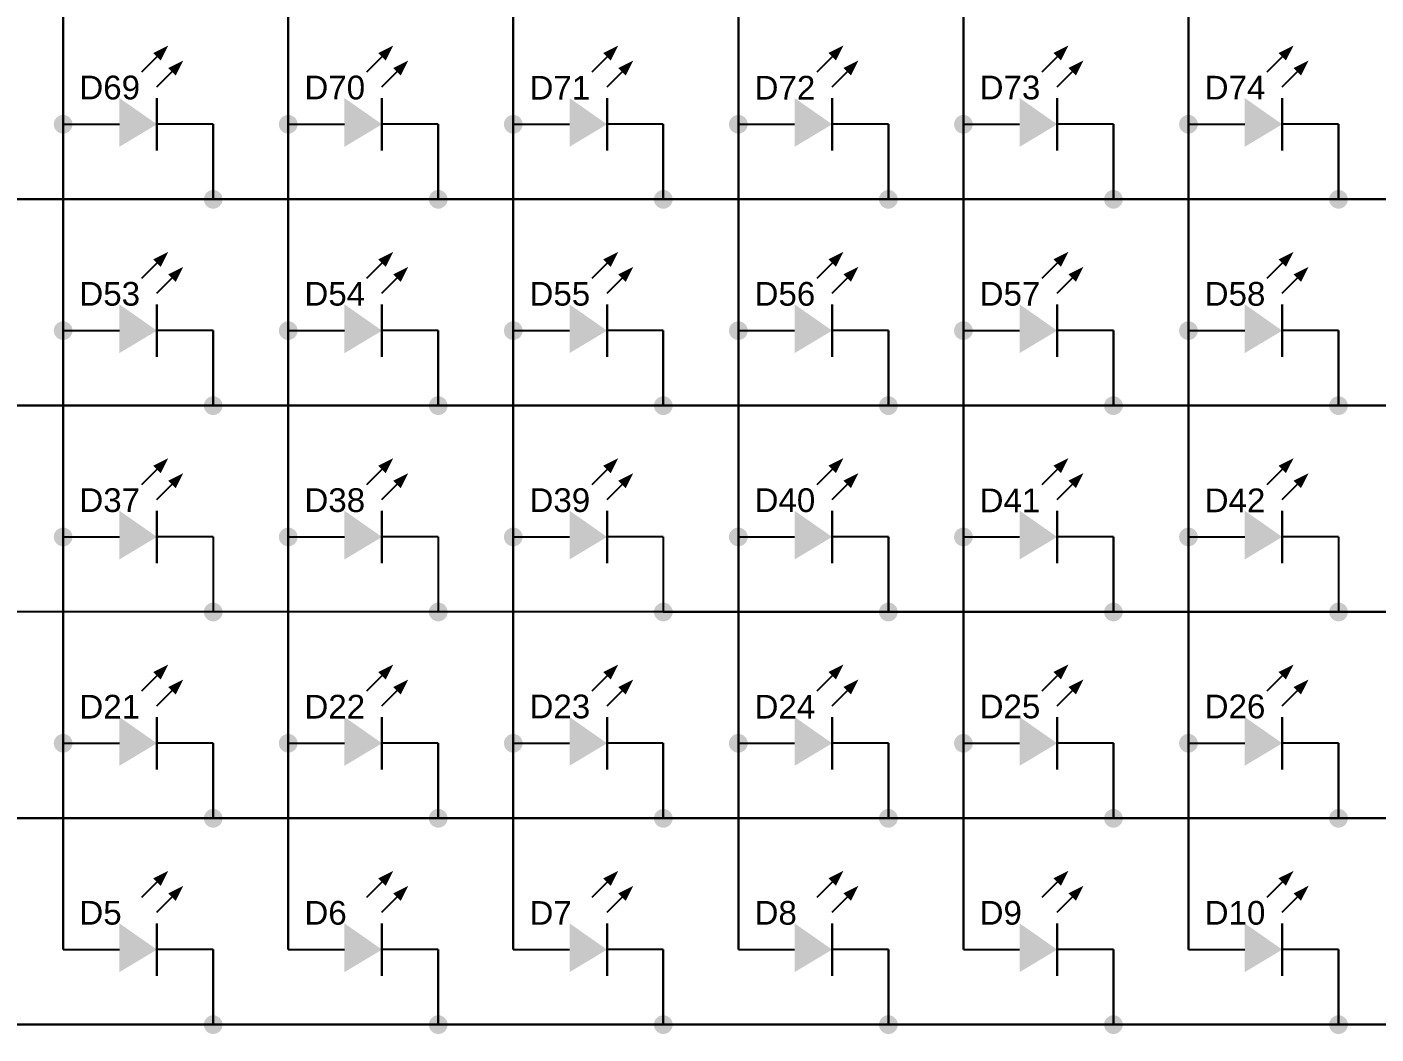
# Model space of a CAD drawing. Header units: millimetres. Extents: x -366 to 289, y -244 to 75.
# Drawn here: x 163.55 to 212.18, y -119.07 to -82.78 of the extents above; entities that cross this region are included whole.
import ezdxf

# ---------------------------------------------------------------- set-up
doc = ezdxf.new("R2010")
doc.units = ezdxf.units.MM
doc.header["$MEASUREMENT"] = 0
doc.layers.add('PDF2_几何图形', color=5, linetype='Continuous')
doc.layers.add('PDF2_实体填充', color=5, linetype='Continuous')
doc.layers.add('PDF2_文字', color=7, linetype='Continuous', true_color=0x000080)
doc.styles.add('PDF Arial', font='arial.ttf')

msp = doc.modelspace()

# ---------------------------------------------------------------- hatches: boundary and pattern name
at = {"layer": 'PDF2_实体填充', "transparency": 33554559}
for points in [[(165.194, -86.283, 0.4125), (164.856, -85.945), (164.856, -85.945, 0.412499), (164.518, -86.283), (164.518, -86.283, 0.412499), (164.856, -86.621), (164.856, -86.621, 0.4125)], [(173.306, -86.283, 0.412499), (172.968, -85.945), (172.968, -85.945, 0.412495), (172.63, -86.283), (172.63, -86.283, 0.412495), (172.968, -86.621), (172.968, -86.621, 0.412499)], [(181.418, -86.283, 0.412501), (181.08, -85.945), (181.08, -85.945, 0.412499), (180.742, -86.283), (180.742, -86.283, 0.412499), (181.08, -86.621), (181.08, -86.621, 0.412501)], [(189.53, -86.283, 0.412499), (189.192, -85.945), (189.192, -85.945, 0.412499), (188.854, -86.283), (188.854, -86.283, 0.412499), (189.192, -86.621), (189.192, -86.621, 0.412499)], [(197.642, -86.283, 0.412499), (197.304, -85.945), (197.304, -85.945, 0.412502), (196.966, -86.283), (196.966, -86.283, 0.412502), (197.304, -86.621), (197.304, -86.621, 0.412499)], [(205.754, -86.283, 0.412501), (205.416, -85.945), (205.416, -85.945, 0.412499), (205.078, -86.283), (205.078, -86.283, 0.412499), (205.416, -86.621), (205.416, -86.621, 0.412501)], [(170.602, -88.987, 0.412499), (170.264, -88.649), (170.264, -88.649, 0.412502), (169.926, -88.987), (169.926, -88.987, 0.412498), (170.264, -89.325), (170.264, -89.325, 0.412495)], [(178.714, -88.987, 0.412501), (178.376, -88.649), (178.376, -88.649, 0.412499), (178.038, -88.987), (178.038, -88.987, 0.412495), (178.376, -89.325), (178.376, -89.325, 0.412498)], [(186.826, -88.987, 0.412499), (186.488, -88.649), (186.488, -88.649, 0.412495), (186.15, -88.987), (186.15, -88.987, 0.412492), (186.488, -89.325), (186.488, -89.325, 0.412495)], [(194.938, -88.987, 0.412501), (194.6, -88.649), (194.6, -88.649, 0.412499), (194.262, -88.987), (194.262, -88.987, 0.412495), (194.6, -89.325), (194.6, -89.325, 0.412498)], [(203.05, -88.987, 0.412499), (202.712, -88.649), (202.712, -88.649, 0.412499), (202.374, -88.987), (202.374, -88.987, 0.412495), (202.712, -89.325), (202.712, -89.325, 0.412495)], [(211.162, -88.987, 0.412499), (210.824, -88.649), (210.824, -88.649, 0.412502), (210.486, -88.987), (210.486, -88.987, 0.412498), (210.824, -89.325), (210.824, -89.325, 0.412495)], [(165.194, -93.719, 0.412503), (164.856, -93.381), (164.856, -93.381, 0.412502), (164.518, -93.719), (164.518, -93.719, 0.412499), (164.856, -94.057), (164.856, -94.057, 0.4125)], [(173.306, -93.719, 0.412501), (172.968, -93.381), (172.968, -93.381, 0.412498), (172.63, -93.719), (172.63, -93.719, 0.412495), (172.968, -94.057), (172.968, -94.057, 0.412499)], [(181.418, -93.719, 0.412504), (181.08, -93.381), (181.08, -93.381, 0.412502), (180.742, -93.719), (180.742, -93.719, 0.412499), (181.08, -94.057), (181.08, -94.057, 0.412502)], [(189.53, -93.719, 0.412501), (189.192, -93.381), (189.192, -93.381, 0.412501), (188.854, -93.719), (188.854, -93.719, 0.412499), (189.192, -94.057), (189.192, -94.057, 0.412499)], [(197.642, -93.719, 0.412501), (197.304, -93.381), (197.304, -93.381, 0.412504), (196.966, -93.719), (196.966, -93.719, 0.412502), (197.304, -94.057), (197.304, -94.057, 0.412499)], [(205.754, -93.719, 0.412504), (205.416, -93.381), (205.416, -93.381, 0.412502), (205.078, -93.719), (205.078, -93.719, 0.412499), (205.416, -94.057), (205.416, -94.057, 0.412502)], [(170.602, -96.423, 0.412499), (170.264, -96.085), (170.264, -96.085, 0.412502), (169.926, -96.423), (169.926, -96.423, 0.412502), (170.264, -96.761), (170.264, -96.761, 0.412499)], [(178.714, -96.423, 0.412501), (178.376, -96.085), (178.376, -96.085, 0.412499), (178.038, -96.423), (178.038, -96.423, 0.412499), (178.376, -96.761), (178.376, -96.761, 0.412501)], [(186.826, -96.423, 0.412499), (186.488, -96.085), (186.488, -96.085, 0.412495), (186.15, -96.423), (186.15, -96.423, 0.412495), (186.488, -96.761), (186.488, -96.761, 0.412499)], [(194.938, -96.423, 0.412501), (194.6, -96.085), (194.6, -96.085, 0.412499), (194.262, -96.423), (194.262, -96.423, 0.412499), (194.6, -96.761), (194.6, -96.761, 0.412501)], [(203.05, -96.423, 0.412499), (202.712, -96.085), (202.712, -96.085, 0.412499), (202.374, -96.423), (202.374, -96.423, 0.412499), (202.712, -96.761), (202.712, -96.761, 0.412499)], [(211.162, -96.423, 0.412499), (210.824, -96.085), (210.824, -96.085, 0.412502), (210.486, -96.423), (210.486, -96.423, 0.412502), (210.824, -96.761), (210.824, -96.761, 0.412499)], [(165.194, -101.155, 0.412503), (164.856, -100.817), (164.856, -100.817, 0.412502), (164.518, -101.155), (164.518, -101.155, 0.412499), (164.856, -101.493), (164.856, -101.493, 0.4125)], [(173.306, -101.155, 0.412501), (172.968, -100.817), (172.968, -100.817, 0.412498), (172.63, -101.155), (172.63, -101.155, 0.412495), (172.968, -101.493), (172.968, -101.493, 0.412499)], [(181.418, -101.155, 0.412504), (181.08, -100.817), (181.08, -100.817, 0.412502), (180.742, -101.155), (180.742, -101.155, 0.412499), (181.08, -101.493), (181.08, -101.493, 0.412502)], [(189.53, -101.155, 0.412501), (189.192, -100.817), (189.192, -100.817, 0.412501), (188.854, -101.155), (188.854, -101.155, 0.412499), (189.192, -101.493), (189.192, -101.493, 0.412499)], [(197.642, -101.155, 0.412501), (197.304, -100.817), (197.304, -100.817, 0.412504), (196.966, -101.155), (196.966, -101.155, 0.412502), (197.304, -101.493), (197.304, -101.493, 0.412499)], [(205.754, -101.155, 0.412504), (205.416, -100.817), (205.416, -100.817, 0.412502), (205.078, -101.155), (205.078, -101.155, 0.412499), (205.416, -101.493), (205.416, -101.493, 0.412502)], [(170.602, -103.859, 0.412501), (170.264, -103.521), (170.264, -103.521, 0.412504), (169.926, -103.859), (169.926, -103.859, 0.412502), (170.264, -104.197), (170.264, -104.197, 0.412499)], [(178.714, -103.859, 0.412504), (178.376, -103.521), (178.376, -103.521, 0.412502), (178.038, -103.859), (178.038, -103.859, 0.412499), (178.376, -104.197), (178.376, -104.197, 0.412502)], [(186.826, -103.859, 0.412501), (186.488, -103.521), (186.488, -103.521, 0.412498), (186.15, -103.859), (186.15, -103.859, 0.412495), (186.488, -104.197), (186.488, -104.197, 0.412499)], [(194.938, -103.859, 0.412504), (194.6, -103.521), (194.6, -103.521, 0.412502), (194.262, -103.859), (194.262, -103.859, 0.412499), (194.6, -104.197), (194.6, -104.197, 0.412502)], [(203.05, -103.859, 0.412501), (202.712, -103.521), (202.712, -103.521, 0.412501), (202.374, -103.859), (202.374, -103.859, 0.412499), (202.712, -104.197), (202.712, -104.197, 0.412499)], [(211.162, -103.859, 0.412501), (210.824, -103.521), (210.824, -103.521, 0.412504), (210.486, -103.859), (210.486, -103.859, 0.412502), (210.824, -104.197), (210.824, -104.197, 0.412499)], [(165.194, -108.591, 0.4125), (164.856, -108.253), (164.856, -108.253, 0.412499), (164.518, -108.591), (164.518, -108.591, 0.412502), (164.856, -108.929), (164.856, -108.929, 0.412503)], [(173.306, -108.591, 0.412499), (172.968, -108.253), (172.968, -108.253, 0.412495), (172.63, -108.591), (172.63, -108.591, 0.412498), (172.968, -108.929), (172.968, -108.929, 0.412502)], [(181.418, -108.591, 0.412501), (181.08, -108.253), (181.08, -108.253, 0.412499), (180.742, -108.591), (180.742, -108.591, 0.412502), (181.08, -108.929), (181.08, -108.929, 0.412504)], [(189.53, -108.591, 0.412499), (189.192, -108.253), (189.192, -108.253, 0.412499), (188.854, -108.591), (188.854, -108.591, 0.412502), (189.192, -108.929), (189.192, -108.929, 0.412502)], [(197.642, -108.591, 0.412499), (197.304, -108.253), (197.304, -108.253, 0.412502), (196.966, -108.591), (196.966, -108.591, 0.412505), (197.304, -108.929), (197.304, -108.929, 0.412502)], [(205.754, -108.591, 0.412501), (205.416, -108.253), (205.416, -108.253, 0.412499), (205.078, -108.591), (205.078, -108.591, 0.412502), (205.416, -108.929), (205.416, -108.929, 0.412504)], [(170.602, -111.295, 0.4125), (170.264, -110.957), (170.264, -110.957, 0.412503), (169.926, -111.295), (169.926, -111.295, 0.412503), (170.264, -111.633), (170.264, -111.633, 0.4125)], [(178.714, -111.295, 0.412503), (178.376, -110.957), (178.376, -110.957, 0.4125), (178.038, -111.295), (178.038, -111.295, 0.4125), (178.376, -111.633), (178.376, -111.633, 0.412503)], [(186.826, -111.295, 0.4125), (186.488, -110.957), (186.488, -110.957, 0.412497), (186.15, -111.295), (186.15, -111.295, 0.412497), (186.488, -111.633), (186.488, -111.633, 0.4125)], [(194.938, -111.295, 0.412503), (194.6, -110.957), (194.6, -110.957, 0.4125), (194.262, -111.295), (194.262, -111.295, 0.4125), (194.6, -111.633), (194.6, -111.633, 0.412503)], [(203.05, -111.295, 0.4125), (202.712, -110.957), (202.712, -110.957, 0.4125), (202.374, -111.295), (202.374, -111.295, 0.4125), (202.712, -111.633), (202.712, -111.633, 0.4125)], [(211.162, -111.295, 0.4125), (210.824, -110.957), (210.824, -110.957, 0.412503), (210.486, -111.295), (210.486, -111.295, 0.412503), (210.824, -111.633), (210.824, -111.633, 0.4125)], [(170.602, -118.731, 0.4125), (170.264, -118.393), (170.264, -118.393, 0.412503), (169.926, -118.731), (169.926, -118.731, 0.4125), (170.264, -119.069), (170.264, -119.069, 0.412497)], [(178.714, -118.731, 0.412503), (178.376, -118.393), (178.376, -118.393, 0.4125), (178.038, -118.731), (178.038, -118.731, 0.412497), (178.376, -119.069), (178.376, -119.069, 0.4125)], [(186.826, -118.731, 0.4125), (186.488, -118.393), (186.488, -118.393, 0.412497), (186.15, -118.731), (186.15, -118.731, 0.412494), (186.488, -119.069), (186.488, -119.069, 0.412497)], [(194.938, -118.731, 0.412503), (194.6, -118.393), (194.6, -118.393, 0.4125), (194.262, -118.731), (194.262, -118.731, 0.412497), (194.6, -119.069), (194.6, -119.069, 0.4125)], [(203.05, -118.731, 0.4125), (202.712, -118.393), (202.712, -118.393, 0.4125), (202.374, -118.731), (202.374, -118.731, 0.412497), (202.712, -119.069), (202.712, -119.069, 0.412497)], [(211.162, -118.731, 0.4125), (210.824, -118.393), (210.824, -118.393, 0.412503), (210.486, -118.731), (210.486, -118.731, 0.4125), (210.824, -119.069), (210.824, -119.069, 0.412497)]]:
    msp.add_hatch(color=2, dxfattribs=at).paths.add_polyline_path(points)

# ---------------------------------------------------------------- linework, layer by layer
at = {"layer": 'PDF2_几何图形', "color": 2, "lineweight": 25}
for p, q in [((164.856, -78.847), (164.856, -86.283)), ((164.856, -86.283), (164.856, -78.847)), ((172.968, -78.847), (172.968, -86.283)), ((172.968, -86.283), (172.968, -78.847)), ((181.08, -86.283), (181.08, -78.847)), ((181.08, -78.847), (181.08, -86.283)), ((189.192, -86.283), (189.192, -78.847)), ((189.192, -78.847), (189.192, -86.283)), ((197.304, -86.283), (197.304, -78.847)), ((197.304, -78.847), (197.304, -86.283)), ((205.416, -86.283), (205.416, -78.847)), ((205.416, -78.847), (205.416, -86.283)), ((167.695, -84.39), (168.236, -83.849)), ((168.236, -83.849), (167.695, -84.39)), ((175.807, -84.39), (176.348, -83.849)), ((176.348, -83.849), (175.807, -84.39)), ((183.919, -84.39), (184.46, -83.849)), ((184.46, -83.849), (183.919, -84.39)), ((192.031, -84.39), (192.572, -83.849)), ((192.572, -83.849), (192.031, -84.39)), ((200.143, -84.39), (200.684, -83.849)), ((200.684, -83.849), (200.143, -84.39)), ((208.255, -84.39), (208.796, -83.849)), ((208.796, -83.849), (208.255, -84.39)), ((168.236, -84.931), (168.777, -84.39)), ((168.777, -84.39), (168.236, -84.931)), ((176.348, -84.931), (176.889, -84.39)), ((176.889, -84.39), (176.348, -84.931)), ((184.46, -84.931), (185.001, -84.39)), ((185.001, -84.39), (184.46, -84.931)), ((192.572, -84.931), (193.113, -84.39)), ((193.113, -84.39), (192.572, -84.931)), ((200.684, -84.931), (201.225, -84.39)), ((201.225, -84.39), (200.684, -84.931)), ((208.796, -84.931), (209.337, -84.39)), ((209.337, -84.39), (208.796, -84.931)), ((168.236, -87.229), (168.236, -85.336)), ((168.236, -85.336), (168.236, -87.229)), ((176.348, -87.229), (176.348, -85.336)), ((176.348, -85.336), (176.348, -87.229)), ((184.46, -87.229), (184.46, -85.336)), ((184.46, -85.336), (184.46, -87.229)), ((192.572, -87.229), (192.572, -85.336)), ((192.572, -85.336), (192.572, -87.229)), ((200.684, -87.229), (200.684, -85.336)), ((200.684, -85.336), (200.684, -87.229)), ((208.796, -87.229), (208.796, -85.336)), ((208.796, -85.336), (208.796, -87.229)), ((164.856, -86.283), (164.856, -93.719)), ((164.856, -93.719), (164.856, -86.283)), ((164.856, -86.283), (166.884, -86.283)), ((170.264, -86.283), (168.236, -86.283)), ((170.264, -86.283), (170.264, -88.987)), ((170.264, -88.987), (170.264, -86.283)), ((172.968, -86.283), (172.968, -93.719)), ((172.968, -93.719), (172.968, -86.283)), ((172.968, -86.283), (174.996, -86.283)), ((178.376, -86.283), (176.348, -86.283)), ((178.376, -86.283), (178.376, -88.987)), ((178.376, -88.987), (178.376, -86.283)), ((181.08, -93.719), (181.08, -86.283)), ((181.08, -86.283), (181.08, -93.719)), ((181.08, -86.283), (183.108, -86.283)), ((186.488, -86.283), (184.46, -86.283)), ((186.488, -86.283), (186.488, -88.987)), ((186.488, -88.987), (186.488, -86.283)), ((189.192, -93.719), (189.192, -86.283)), ((189.192, -86.283), (189.192, -93.719)), ((189.192, -86.283), (191.22, -86.283)), ((194.6, -86.283), (192.572, -86.283)), ((194.6, -86.283), (194.6, -88.987)), ((194.6, -88.987), (194.6, -86.283)), ((197.304, -93.719), (197.304, -86.283)), ((197.304, -86.283), (197.304, -93.719)), ((197.304, -86.283), (199.332, -86.283)), ((202.712, -86.283), (200.684, -86.283)), ((202.712, -86.283), (202.712, -88.987)), ((202.712, -88.987), (202.712, -86.283)), ((205.416, -93.719), (205.416, -86.283)), ((205.416, -86.283), (205.416, -93.719)), ((205.416, -86.283), (207.444, -86.283)), ((210.824, -86.283), (208.796, -86.283)), ((210.824, -86.283), (210.824, -88.987)), ((210.824, -88.987), (210.824, -86.283)), ((170.264, -88.987), (162.152, -88.987)), ((162.152, -88.987), (170.264, -88.987)), ((178.376, -88.987), (170.264, -88.987)), ((170.264, -88.987), (178.376, -88.987)), ((186.488, -88.987), (178.376, -88.987)), ((178.376, -88.987), (186.488, -88.987)), ((194.6, -88.987), (186.488, -88.987)), ((186.488, -88.987), (194.6, -88.987)), ((202.712, -88.987), (194.6, -88.987)), ((194.6, -88.987), (202.712, -88.987)), ((210.824, -88.987), (202.712, -88.987)), ((202.712, -88.987), (210.824, -88.987)), ((218.936, -88.987), (210.824, -88.987)), ((210.824, -88.987), (218.936, -88.987)), ((167.695, -91.826), (168.236, -91.285)), ((168.236, -91.285), (167.695, -91.826)), ((175.807, -91.826), (176.348, -91.285)), ((176.348, -91.285), (175.807, -91.826)), ((183.919, -91.826), (184.46, -91.285)), ((184.46, -91.285), (183.919, -91.826)), ((192.031, -91.826), (192.572, -91.285)), ((192.572, -91.285), (192.031, -91.826)), ((200.143, -91.826), (200.684, -91.285)), ((200.684, -91.285), (200.143, -91.826)), ((208.255, -91.826), (208.796, -91.285)), ((208.796, -91.285), (208.255, -91.826)), ((168.236, -92.367), (168.777, -91.826)), ((168.777, -91.826), (168.236, -92.367)), ((176.348, -92.367), (176.889, -91.826)), ((176.889, -91.826), (176.348, -92.367)), ((184.46, -92.367), (185.001, -91.826)), ((185.001, -91.826), (184.46, -92.367)), ((192.572, -92.367), (193.113, -91.826)), ((193.113, -91.826), (192.572, -92.367)), ((200.684, -92.367), (201.225, -91.826)), ((201.225, -91.826), (200.684, -92.367)), ((208.796, -92.367), (209.337, -91.826)), ((209.337, -91.826), (208.796, -92.367)), ((168.236, -94.665), (168.236, -92.772)), ((168.236, -92.772), (168.236, -94.665)), ((176.348, -94.665), (176.348, -92.772)), ((176.348, -92.772), (176.348, -94.665)), ((184.46, -94.665), (184.46, -92.772)), ((184.46, -92.772), (184.46, -94.665)), ((192.572, -94.665), (192.572, -92.772)), ((192.572, -92.772), (192.572, -94.665)), ((200.684, -94.665), (200.684, -92.772)), ((200.684, -92.772), (200.684, -94.665)), ((208.796, -94.665), (208.796, -92.772)), ((208.796, -92.772), (208.796, -94.665)), ((164.856, -93.719), (164.856, -101.155)), ((164.856, -101.155), (164.856, -93.719)), ((164.856, -93.719), (166.884, -93.719)), ((170.264, -93.719), (168.236, -93.719)), ((170.264, -93.719), (170.264, -96.423)), ((170.264, -96.423), (170.264, -93.719)), ((172.968, -93.719), (172.968, -101.155)), ((172.968, -101.155), (172.968, -93.719)), ((172.968, -93.719), (174.996, -93.719)), ((178.376, -93.719), (176.348, -93.719)), ((178.376, -93.719), (178.376, -96.423)), ((178.376, -96.423), (178.376, -93.719)), ((181.08, -101.155), (181.08, -93.719)), ((181.08, -93.719), (181.08, -101.155)), ((181.08, -93.719), (183.108, -93.719)), ((186.488, -93.719), (184.46, -93.719)), ((186.488, -93.719), (186.488, -96.423)), ((186.488, -96.423), (186.488, -93.719)), ((189.192, -101.155), (189.192, -93.719)), ((189.192, -93.719), (189.192, -101.155)), ((189.192, -93.719), (191.22, -93.719)), ((194.6, -93.719), (192.572, -93.719)), ((194.6, -93.719), (194.6, -96.423)), ((194.6, -96.423), (194.6, -93.719)), ((197.304, -101.155), (197.304, -93.719)), ((197.304, -93.719), (197.304, -101.155)), ((197.304, -93.719), (199.332, -93.719)), ((202.712, -93.719), (200.684, -93.719)), ((202.712, -93.719), (202.712, -96.423)), ((202.712, -96.423), (202.712, -93.719)), ((205.416, -101.155), (205.416, -93.719)), ((205.416, -93.719), (205.416, -101.155)), ((205.416, -93.719), (207.444, -93.719)), ((210.824, -93.719), (208.796, -93.719)), ((210.824, -93.719), (210.824, -96.423)), ((210.824, -96.423), (210.824, -93.719)), ((170.264, -96.423), (162.152, -96.423)), ((162.152, -96.423), (170.264, -96.423)), ((178.376, -96.423), (170.264, -96.423)), ((170.264, -96.423), (178.376, -96.423)), ((186.488, -96.423), (178.376, -96.423)), ((178.376, -96.423), (186.488, -96.423)), ((194.6, -96.423), (186.488, -96.423)), ((186.488, -96.423), (194.6, -96.423)), ((202.712, -96.423), (194.6, -96.423)), ((194.6, -96.423), (202.712, -96.423)), ((210.824, -96.423), (202.712, -96.423)), ((202.712, -96.423), (210.824, -96.423)), ((218.936, -96.423), (210.824, -96.423)), ((210.824, -96.423), (218.936, -96.423)), ((167.695, -99.262), (168.236, -98.721)), ((168.236, -98.721), (167.695, -99.262)), ((175.807, -99.262), (176.348, -98.721)), ((176.348, -98.721), (175.807, -99.262)), ((183.919, -99.262), (184.46, -98.721)), ((184.46, -98.721), (183.919, -99.262)), ((192.031, -99.262), (192.572, -98.721)), ((192.572, -98.721), (192.031, -99.262)), ((200.143, -99.262), (200.684, -98.721)), ((200.684, -98.721), (200.143, -99.262)), ((208.255, -99.262), (208.796, -98.721)), ((208.796, -98.721), (208.255, -99.262)), ((168.236, -99.803), (168.777, -99.262)), ((168.777, -99.262), (168.236, -99.803)), ((176.348, -99.803), (176.889, -99.262)), ((176.889, -99.262), (176.348, -99.803)), ((184.46, -99.803), (185.001, -99.262)), ((185.001, -99.262), (184.46, -99.803)), ((192.572, -99.803), (193.113, -99.262)), ((193.113, -99.262), (192.572, -99.803)), ((200.684, -99.803), (201.225, -99.262)), ((201.225, -99.262), (200.684, -99.803)), ((208.796, -99.803), (209.337, -99.262)), ((209.337, -99.262), (208.796, -99.803)), ((168.236, -102.101), (168.236, -100.208)), ((168.236, -100.208), (168.236, -102.101)), ((176.348, -102.101), (176.348, -100.208)), ((176.348, -100.208), (176.348, -102.101)), ((184.46, -102.101), (184.46, -100.208)), ((184.46, -100.208), (184.46, -102.101)), ((192.572, -102.101), (192.572, -100.208)), ((192.572, -100.208), (192.572, -102.101)), ((200.684, -102.101), (200.684, -100.208)), ((200.684, -100.208), (200.684, -102.101)), ((208.796, -102.101), (208.796, -100.208)), ((208.796, -100.208), (208.796, -102.101)), ((164.856, -101.155), (164.856, -108.591)), ((164.856, -108.591), (164.856, -101.155)), ((164.856, -101.155), (166.884, -101.155)), ((170.264, -101.155), (168.236, -101.155)), ((170.264, -101.155), (170.264, -103.859)), ((170.264, -101.155), (170.264, -103.859)), ((172.968, -101.155), (172.968, -108.591)), ((172.968, -108.591), (172.968, -101.155)), ((172.968, -101.155), (174.996, -101.155)), ((178.376, -101.155), (176.348, -101.155)), ((178.376, -101.155), (178.376, -103.859)), ((178.376, -101.155), (178.376, -103.859)), ((181.08, -108.591), (181.08, -101.155)), ((181.08, -101.155), (181.08, -108.591)), ((181.08, -101.155), (183.108, -101.155)), ((186.488, -101.155), (184.46, -101.155)), ((186.488, -101.155), (186.488, -103.859)), ((186.488, -101.155), (186.488, -103.859)), ((189.192, -108.591), (189.192, -101.155)), ((189.192, -101.155), (189.192, -108.591)), ((189.192, -101.155), (191.22, -101.155)), ((194.6, -101.155), (192.572, -101.155)), ((194.6, -103.859), (194.6, -101.155)), ((194.6, -101.155), (194.6, -103.859)), ((197.304, -108.591), (197.304, -101.155)), ((197.304, -101.155), (197.304, -108.591)), ((197.304, -101.155), (199.332, -101.155)), ((202.712, -101.155), (200.684, -101.155)), ((202.712, -103.859), (202.712, -101.155)), ((202.712, -101.155), (202.712, -103.859)), ((205.416, -108.591), (205.416, -101.155)), ((205.416, -101.155), (205.416, -108.591)), ((205.416, -101.155), (207.444, -101.155)), ((210.824, -101.155), (208.796, -101.155)), ((210.824, -101.155), (210.824, -103.859)), ((210.824, -101.155), (210.824, -103.859)), ((170.264, -103.859), (162.152, -103.859)), ((170.264, -103.859), (162.152, -103.859)), ((178.376, -103.859), (170.264, -103.859)), ((178.376, -103.859), (170.264, -103.859)), ((186.488, -103.859), (178.376, -103.859)), ((186.488, -103.859), (178.376, -103.859)), ((194.6, -103.859), (186.488, -103.859)), ((186.488, -103.859), (194.6, -103.859)), ((194.6, -103.859), (202.712, -103.859)), ((202.712, -103.859), (194.6, -103.859)), ((202.712, -103.859), (210.824, -103.859)), ((210.824, -103.859), (202.712, -103.859)), ((218.936, -103.859), (210.824, -103.859)), ((210.824, -103.859), (218.936, -103.859)), ((167.695, -106.698), (168.236, -106.157)), ((168.236, -106.157), (167.695, -106.698)), ((175.807, -106.698), (176.348, -106.157)), ((176.348, -106.157), (175.807, -106.698)), ((183.919, -106.698), (184.46, -106.157)), ((184.46, -106.157), (183.919, -106.698)), ((192.031, -106.698), (192.572, -106.157)), ((192.572, -106.157), (192.031, -106.698)), ((200.143, -106.698), (200.684, -106.157)), ((200.684, -106.157), (200.143, -106.698)), ((208.255, -106.698), (208.796, -106.157)), ((208.796, -106.157), (208.255, -106.698)), ((168.236, -107.239), (168.777, -106.698)), ((168.777, -106.698), (168.236, -107.239)), ((176.348, -107.239), (176.889, -106.698)), ((176.889, -106.698), (176.348, -107.239)), ((184.46, -107.239), (185.001, -106.698)), ((185.001, -106.698), (184.46, -107.239)), ((192.572, -107.239), (193.113, -106.698)), ((193.113, -106.698), (192.572, -107.239)), ((200.684, -107.239), (201.225, -106.698)), ((201.225, -106.698), (200.684, -107.239)), ((208.796, -107.239), (209.337, -106.698)), ((209.337, -106.698), (208.796, -107.239)), ((168.236, -109.537), (168.236, -107.644)), ((168.236, -107.644), (168.236, -109.537)), ((176.348, -109.537), (176.348, -107.644)), ((176.348, -107.644), (176.348, -109.537)), ((184.46, -109.537), (184.46, -107.644)), ((184.46, -107.644), (184.46, -109.537)), ((192.572, -109.537), (192.572, -107.644)), ((192.572, -107.644), (192.572, -109.537)), ((200.684, -109.537), (200.684, -107.644)), ((200.684, -107.644), (200.684, -109.537)), ((208.796, -109.537), (208.796, -107.644)), ((208.796, -107.644), (208.796, -109.537)), ((164.856, -108.591), (164.856, -116.027)), ((164.856, -116.027), (164.856, -108.591)), ((164.856, -108.591), (166.884, -108.591)), ((170.264, -108.591), (168.236, -108.591)), ((170.264, -108.591), (170.264, -111.295)), ((170.264, -111.295), (170.264, -108.591)), ((172.968, -108.591), (172.968, -116.027)), ((172.968, -116.027), (172.968, -108.591)), ((172.968, -108.591), (174.996, -108.591)), ((178.376, -108.591), (176.348, -108.591)), ((178.376, -108.591), (178.376, -111.295)), ((178.376, -111.295), (178.376, -108.591)), ((181.08, -108.591), (181.08, -116.027)), ((181.08, -116.027), (181.08, -108.591)), ((181.08, -108.591), (183.108, -108.591)), ((186.488, -108.591), (184.46, -108.591)), ((186.488, -108.591), (186.488, -111.295)), ((186.488, -111.295), (186.488, -108.591)), ((189.192, -108.591), (189.192, -116.027)), ((189.192, -116.027), (189.192, -108.591)), ((189.192, -108.591), (191.22, -108.591)), ((194.6, -108.591), (192.572, -108.591)), ((194.6, -108.591), (194.6, -111.295)), ((194.6, -111.295), (194.6, -108.591)), ((197.304, -108.591), (197.304, -116.027)), ((197.304, -116.027), (197.304, -108.591)), ((197.304, -108.591), (199.332, -108.591)), ((202.712, -108.591), (200.684, -108.591)), ((202.712, -108.591), (202.712, -111.295)), ((202.712, -111.295), (202.712, -108.591)), ((205.416, -108.591), (205.416, -116.027)), ((205.416, -116.027), (205.416, -108.591)), ((205.416, -108.591), (207.444, -108.591)), ((210.824, -108.591), (208.796, -108.591)), ((210.824, -108.591), (210.824, -111.295)), ((210.824, -111.295), (210.824, -108.591)), ((170.264, -111.295), (162.152, -111.295)), ((162.152, -111.295), (170.264, -111.295)), ((178.376, -111.295), (170.264, -111.295)), ((170.264, -111.295), (178.376, -111.295)), ((186.488, -111.295), (178.376, -111.295)), ((178.376, -111.295), (186.488, -111.295)), ((194.6, -111.295), (186.488, -111.295)), ((186.488, -111.295), (194.6, -111.295)), ((202.712, -111.295), (194.6, -111.295)), ((194.6, -111.295), (202.712, -111.295)), ((210.824, -111.295), (202.712, -111.295)), ((202.712, -111.295), (210.824, -111.295)), ((218.936, -111.295), (210.824, -111.295)), ((210.824, -111.295), (218.936, -111.295)), ((167.695, -114.134), (168.236, -113.593)), ((168.236, -113.593), (167.695, -114.134)), ((175.807, -114.134), (176.348, -113.593)), ((176.348, -113.593), (175.807, -114.134)), ((183.919, -114.134), (184.46, -113.593)), ((184.46, -113.593), (183.919, -114.134)), ((192.031, -114.134), (192.572, -113.593)), ((192.572, -113.593), (192.031, -114.134)), ((200.143, -114.134), (200.684, -113.593)), ((200.684, -113.593), (200.143, -114.134)), ((208.255, -114.134), (208.796, -113.593)), ((208.796, -113.593), (208.255, -114.134)), ((168.236, -114.675), (168.777, -114.134)), ((168.777, -114.134), (168.236, -114.675)), ((176.348, -114.675), (176.889, -114.134)), ((176.889, -114.134), (176.348, -114.675)), ((184.46, -114.675), (185.001, -114.134)), ((185.001, -114.134), (184.46, -114.675)), ((192.572, -114.675), (193.113, -114.134)), ((193.113, -114.134), (192.572, -114.675)), ((200.684, -114.675), (201.225, -114.134)), ((201.225, -114.134), (200.684, -114.675)), ((208.796, -114.675), (209.337, -114.134)), ((209.337, -114.134), (208.796, -114.675)), ((168.236, -116.973), (168.236, -115.08)), ((168.236, -115.08), (168.236, -116.973)), ((176.348, -116.973), (176.348, -115.08)), ((176.348, -115.08), (176.348, -116.973)), ((184.46, -116.973), (184.46, -115.08)), ((184.46, -115.08), (184.46, -116.973)), ((192.572, -116.973), (192.572, -115.08)), ((192.572, -115.08), (192.572, -116.973)), ((200.684, -116.973), (200.684, -115.08)), ((200.684, -115.08), (200.684, -116.973)), ((208.796, -116.973), (208.796, -115.08)), ((208.796, -115.08), (208.796, -116.973)), ((164.856, -116.027), (166.884, -116.027)), ((170.264, -116.027), (168.236, -116.027)), ((170.264, -116.027), (170.264, -118.731)), ((170.264, -118.731), (170.264, -116.027)), ((172.968, -116.027), (174.996, -116.027)), ((178.376, -116.027), (176.348, -116.027)), ((178.376, -116.027), (178.376, -118.731)), ((178.376, -118.731), (178.376, -116.027)), ((181.08, -116.027), (183.108, -116.027)), ((186.488, -116.027), (184.46, -116.027)), ((186.488, -116.027), (186.488, -118.731)), ((186.488, -118.731), (186.488, -116.027)), ((189.192, -116.027), (191.22, -116.027)), ((194.6, -116.027), (192.572, -116.027)), ((194.6, -116.027), (194.6, -118.731)), ((194.6, -118.731), (194.6, -116.027)), ((197.304, -116.027), (199.332, -116.027)), ((202.712, -116.027), (200.684, -116.027)), ((202.712, -116.027), (202.712, -118.731)), ((202.712, -118.731), (202.712, -116.027)), ((205.416, -116.027), (207.444, -116.027)), ((210.824, -116.027), (208.796, -116.027)), ((210.824, -116.027), (210.824, -118.731)), ((210.824, -118.731), (210.824, -116.027)), ((170.264, -118.731), (162.152, -118.731)), ((162.152, -118.731), (170.264, -118.731)), ((178.376, -118.731), (170.264, -118.731)), ((170.264, -118.731), (178.376, -118.731)), ((186.488, -118.731), (178.376, -118.731)), ((178.376, -118.731), (186.488, -118.731)), ((194.6, -118.731), (186.488, -118.731)), ((186.488, -118.731), (194.6, -118.731)), ((202.712, -118.731), (194.6, -118.731)), ((194.6, -118.731), (202.712, -118.731)), ((210.824, -118.731), (202.712, -118.731)), ((202.712, -118.731), (210.824, -118.731)), ((218.936, -118.731), (210.824, -118.731)), ((210.824, -118.731), (218.936, -118.731))]:
    msp.add_line(p, q, dxfattribs=at)
at = {"layer": 'PDF2_实体填充', "color": 2, "lineweight": 25, "transparency": 33554559}
for points in [[(168.642, -83.444), (168.101, -83.714), (168.371, -83.984)], [(176.754, -83.444), (176.213, -83.714), (176.483, -83.984)], [(184.866, -83.444), (184.325, -83.714), (184.595, -83.984)], [(192.978, -83.444), (192.437, -83.714), (192.707, -83.984)], [(201.09, -83.444), (200.549, -83.714), (200.819, -83.984)], [(209.202, -83.444), (208.661, -83.714), (208.931, -83.984)], [(169.183, -83.984), (168.642, -84.255), (168.912, -84.525)], [(177.295, -83.984), (176.754, -84.255), (177.024, -84.525)], [(185.407, -83.984), (184.866, -84.255), (185.136, -84.525)], [(193.519, -83.984), (192.978, -84.255), (193.248, -84.525)], [(201.631, -83.984), (201.09, -84.255), (201.36, -84.525)], [(209.743, -83.984), (209.202, -84.255), (209.472, -84.525)], [(166.884, -87.094), (168.236, -86.283), (166.884, -85.336)], [(174.996, -87.094), (176.348, -86.283), (174.996, -85.336)], [(183.108, -87.094), (184.46, -86.283), (183.108, -85.336)], [(191.22, -87.094), (192.572, -86.283), (191.22, -85.336)], [(199.332, -87.094), (200.684, -86.283), (199.332, -85.336)], [(207.444, -87.094), (208.796, -86.283), (207.444, -85.336)], [(168.642, -90.88), (168.101, -91.15), (168.371, -91.42)], [(176.754, -90.88), (176.213, -91.15), (176.483, -91.42)], [(184.866, -90.88), (184.325, -91.15), (184.595, -91.42)], [(192.978, -90.88), (192.437, -91.15), (192.707, -91.42)], [(201.09, -90.88), (200.549, -91.15), (200.819, -91.42)], [(209.202, -90.88), (208.661, -91.15), (208.931, -91.42)], [(169.183, -91.42), (168.642, -91.691), (168.912, -91.961)], [(177.295, -91.42), (176.754, -91.691), (177.024, -91.961)], [(185.407, -91.42), (184.866, -91.691), (185.136, -91.961)], [(193.519, -91.42), (192.978, -91.691), (193.248, -91.961)], [(201.631, -91.42), (201.09, -91.691), (201.36, -91.961)], [(209.743, -91.42), (209.202, -91.691), (209.472, -91.961)], [(166.884, -94.53), (168.236, -93.719), (166.884, -92.772)], [(174.996, -94.53), (176.348, -93.719), (174.996, -92.772)], [(183.108, -94.53), (184.46, -93.719), (183.108, -92.772)], [(191.22, -94.53), (192.572, -93.719), (191.22, -92.772)], [(199.332, -94.53), (200.684, -93.719), (199.332, -92.772)], [(207.444, -94.53), (208.796, -93.719), (207.444, -92.772)], [(168.642, -98.316), (168.101, -98.586), (168.371, -98.856)], [(176.754, -98.316), (176.213, -98.586), (176.483, -98.856)], [(184.866, -98.316), (184.325, -98.586), (184.595, -98.856)], [(192.978, -98.316), (192.437, -98.586), (192.707, -98.856)], [(201.09, -98.316), (200.549, -98.586), (200.819, -98.856)], [(209.202, -98.316), (208.661, -98.586), (208.931, -98.856)], [(169.183, -98.856), (168.642, -99.127), (168.912, -99.397)], [(177.295, -98.856), (176.754, -99.127), (177.024, -99.397)], [(185.407, -98.856), (184.866, -99.127), (185.136, -99.397)], [(193.519, -98.856), (192.978, -99.127), (193.248, -99.397)], [(201.631, -98.856), (201.09, -99.127), (201.36, -99.397)], [(209.743, -98.856), (209.202, -99.127), (209.472, -99.397)], [(166.884, -101.966), (168.236, -101.155), (166.884, -100.208)], [(174.996, -101.966), (176.348, -101.155), (174.996, -100.208)], [(183.108, -101.966), (184.46, -101.155), (183.108, -100.208)], [(191.22, -101.966), (192.572, -101.155), (191.22, -100.208)], [(199.332, -101.966), (200.684, -101.155), (199.332, -100.208)], [(207.444, -101.966), (208.796, -101.155), (207.444, -100.208)], [(168.642, -105.752), (168.101, -106.022), (168.371, -106.292)], [(176.754, -105.752), (176.213, -106.022), (176.483, -106.292)], [(184.866, -105.752), (184.325, -106.022), (184.595, -106.292)], [(192.978, -105.752), (192.437, -106.022), (192.707, -106.292)], [(201.09, -105.752), (200.549, -106.022), (200.819, -106.292)], [(209.202, -105.752), (208.661, -106.022), (208.931, -106.292)], [(169.183, -106.292), (168.642, -106.563), (168.912, -106.833)], [(177.295, -106.292), (176.754, -106.563), (177.024, -106.833)], [(185.407, -106.292), (184.866, -106.563), (185.136, -106.833)], [(193.519, -106.292), (192.978, -106.563), (193.248, -106.833)], [(201.631, -106.292), (201.09, -106.563), (201.36, -106.833)], [(209.743, -106.292), (209.202, -106.563), (209.472, -106.833)], [(166.884, -109.402), (168.236, -108.591), (166.884, -107.644)], [(174.996, -109.402), (176.348, -108.591), (174.996, -107.644)], [(183.108, -109.402), (184.46, -108.591), (183.108, -107.644)], [(191.22, -109.402), (192.572, -108.591), (191.22, -107.644)], [(199.332, -109.402), (200.684, -108.591), (199.332, -107.644)], [(207.444, -109.402), (208.796, -108.591), (207.444, -107.644)], [(168.642, -113.188), (168.101, -113.458), (168.371, -113.728)], [(176.754, -113.188), (176.213, -113.458), (176.483, -113.728)], [(184.866, -113.188), (184.325, -113.458), (184.595, -113.728)], [(192.978, -113.188), (192.437, -113.458), (192.707, -113.728)], [(201.09, -113.188), (200.549, -113.458), (200.819, -113.728)], [(209.202, -113.188), (208.661, -113.458), (208.931, -113.728)], [(169.183, -113.728), (168.642, -113.999), (168.912, -114.269)], [(177.295, -113.728), (176.754, -113.999), (177.024, -114.269)], [(185.407, -113.728), (184.866, -113.999), (185.136, -114.269)], [(193.519, -113.728), (192.978, -113.999), (193.248, -114.269)], [(201.631, -113.728), (201.09, -113.999), (201.36, -114.269)], [(209.743, -113.728), (209.202, -113.999), (209.472, -114.269)], [(166.884, -116.838), (168.236, -116.027), (166.884, -115.08)], [(174.996, -116.838), (176.348, -116.027), (174.996, -115.08)], [(183.108, -116.838), (184.46, -116.027), (183.108, -115.08)], [(191.22, -116.838), (192.572, -116.027), (191.22, -115.08)], [(199.332, -116.838), (200.684, -116.027), (199.332, -115.08)], [(207.444, -116.838), (208.796, -116.027), (207.444, -115.08)]]:
    msp.add_solid(points, dxfattribs=at)

# ---------------------------------------------------------------- texts
at = {"layer": 'PDF2_文字', "color": 2, "style": 'PDF Arial'}
for s, p in [('D69', (165.44, -85.384)), ('D70', (173.552, -85.384)), ('D71', (181.664, -85.391)), ('D72', (189.776, -85.391)), ('D73', (197.888, -85.383)), ('D74', (206, -85.389)), ('D53', (165.44, -92.819)), ('D54', (173.552, -92.818)), ('D55', (181.664, -92.818)), ('D56', (189.776, -92.82)), ('D57', (197.888, -92.818)), ('D58', (206, -92.82)), ('D37', (165.44, -100.255)), ('D38', (173.552, -100.255)), ('D39', (181.664, -100.255)), ('D40', (189.776, -100.256)), ('D41', (197.888, -100.263)), ('D42', (206, -100.263)), ('D21', (165.44, -107.699)), ('D22', (173.552, -107.699)), ('D23', (181.664, -107.691)), ('D24', (189.776, -107.699)), ('D25', (197.888, -107.692)), ('D26', (206, -107.692)), ('D6', (173.552, -115.128)), ('D8', (189.776, -115.128)), ('D9', (197.888, -115.128)), ('D10', (206, -115.128)), ('D5', (165.44, -115.126)), ('D7', (181.664, -115.133))]:
    msp.add_text(s, height=0.8539, dxfattribs=at).set_placement(p)

doc.saveas('drawing.dxf')
